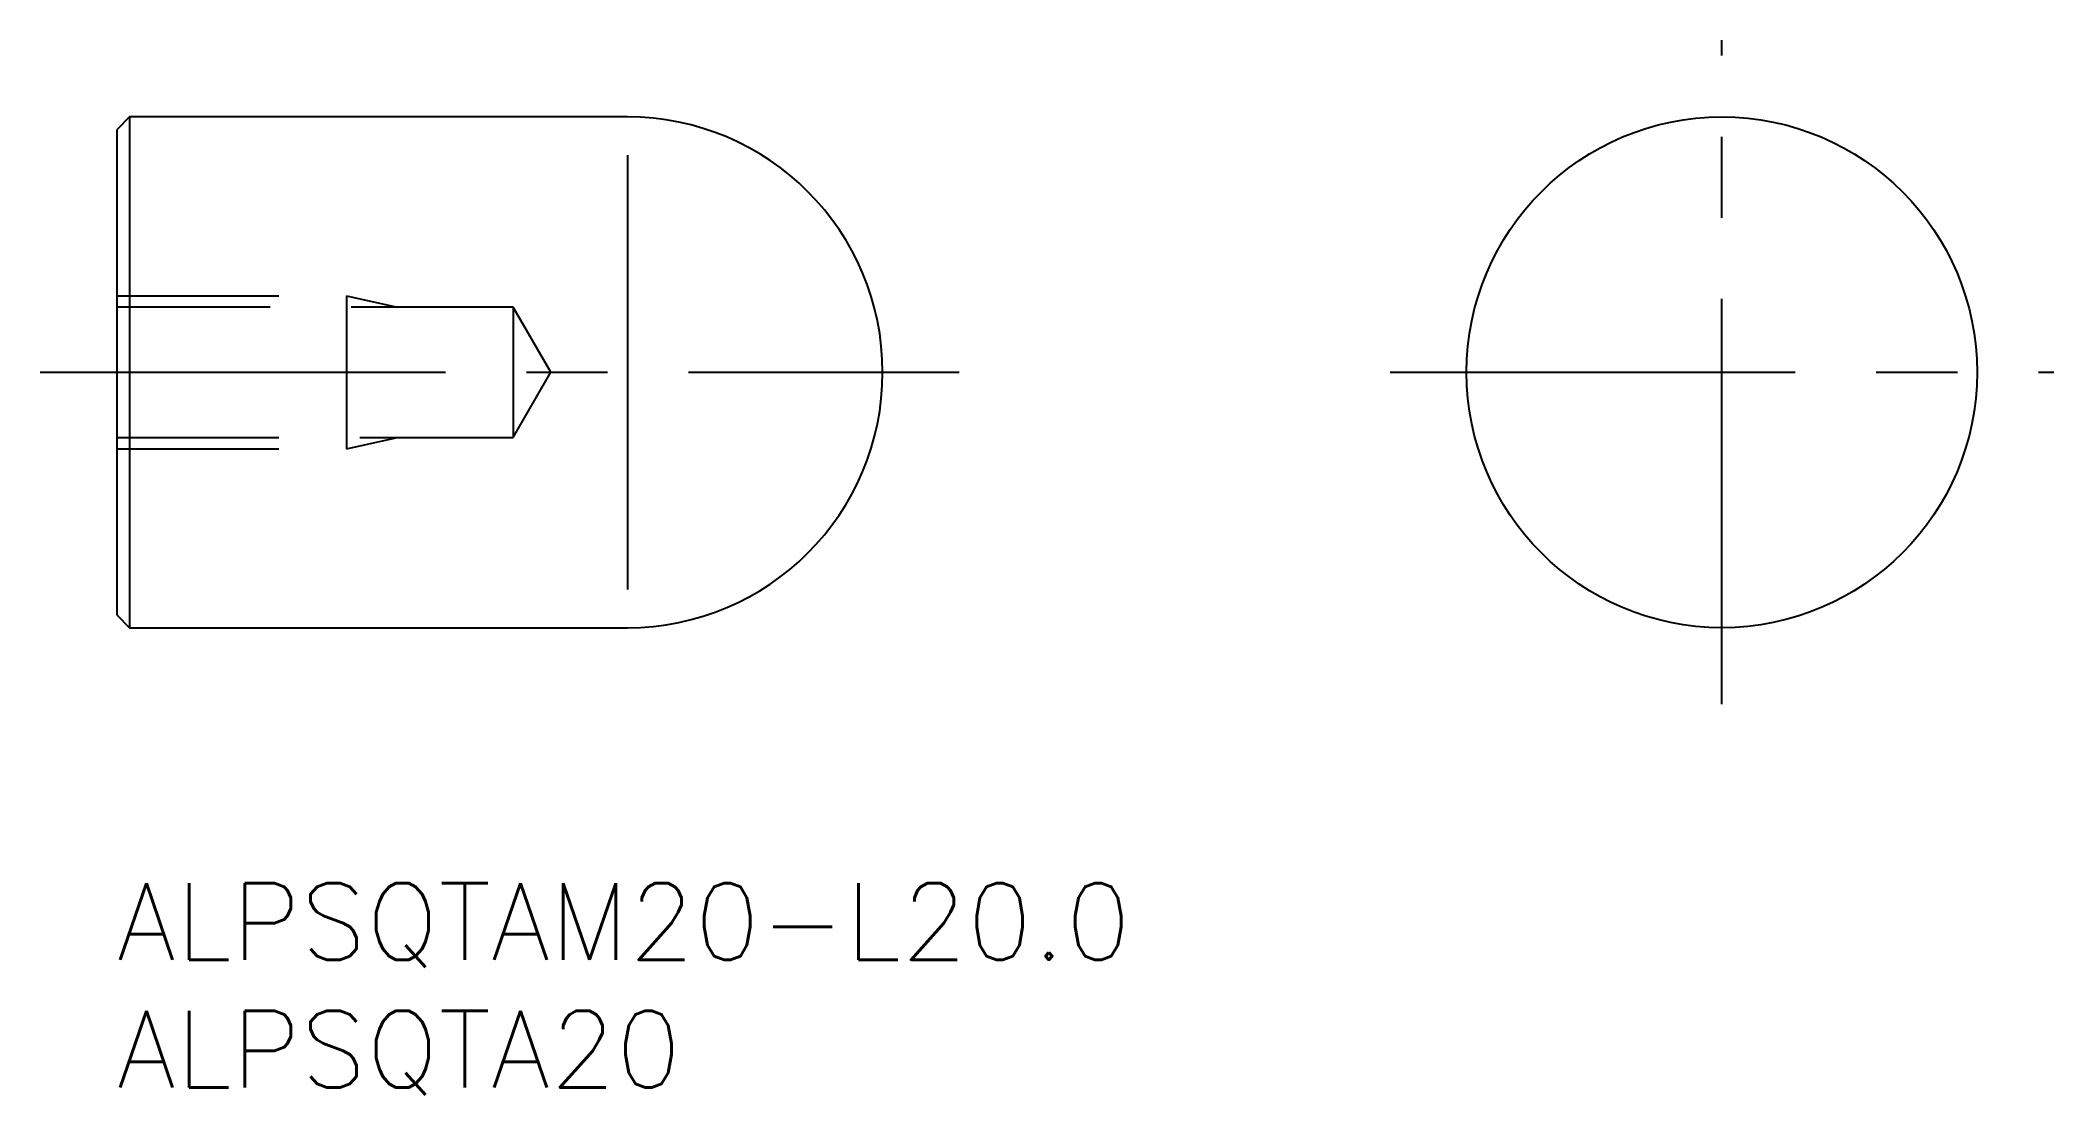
# Model space of a CAD drawing. Extents: x -3 to 75.9, y -8.3 to 33.
import ezdxf

# ---------------------------------------------------------------- set-up
doc = ezdxf.new("R2010")
doc.units = 0
doc.header["$LTSCALE"] = 0.5
doc.linetypes.add('CENTER', pattern=[50.8, 31.75, -6.35, 6.35, -6.35])
doc.linetypes.add('DASHED', pattern=[19.05, 12.7, -6.35])
for name, color, linetype in [('MSM_CENTER', 1, 'CENTER'), ('MSM_CONTINUOUS', 7, 'CONTINUOUS'), ('MSM_DASHED', 4, 'DASHED'), ('MSM_NARROW', 5, 'CONTINUOUS'), ('MSM_PART_NUMBER', 7, 'CONTINUOUS')]:
    doc.layers.add(name, color=color, linetype=linetype)
doc.styles.get("Standard").update_dxf_attribs({"font": 'txt.shx', "height": 3, "bigfont": 'bigfont.shx'})

# ---------------------------------------------------------------- blocks, each defined once
blk = doc.blocks.new('*U12')
at = {"layer": 'MSM_PART_NUMBER'}
blk.add_text('ALPSQTAM20-L20.0', height=3, dxfattribs=at).set_placement((0, -3))
blk = doc.blocks.new('*U13')
at = {"layer": 'MSM_PART_NUMBER'}
blk.add_text('ALPSQTA20', height=3, dxfattribs=at).set_placement((0, -8))

msp = doc.modelspace()

# ---------------------------------------------------------------- linework, layer by layer
at = {"layer": 'MSM_CENTER'}
for p, q in [((62.878, 7), (62.878, 33)), ((-3, 20), (33, 20)), ((49.878, 20), (75.878, 20))]:
    msp.add_line(p, q, dxfattribs=at)
at = {"layer": 'MSM_CONTINUOUS'}
for p, q in [((0.5, 30), (0, 29.5)), ((20, 30), (0.5, 30)), ((0.5, 30), (0.5, 10)), ((0, 29.5), (0, 10.5)), ((0, 10.5), (0.5, 10)), ((0.5, 10), (20, 10))]:
    msp.add_line(p, q, dxfattribs=at)
msp.add_circle((62.878, 20), 10, dxfattribs=at)
msp.add_arc((20, 20), 10, 270, 90, dxfattribs=at)
at = {"layer": 'MSM_DASHED'}
for p, q in [((0, 23), (9, 23)), ((9, 23), (9, 17)), ((9, 23), (11, 22.55)), ((15.528, 22.55), (0, 22.55)), ((17, 20), (15.528, 22.55)), ((15.528, 22.55), (15.528, 17.45)), ((15.528, 17.45), (17, 20)), ((0, 17.45), (15.528, 17.45)), ((9, 17), (11, 17.45)), ((0, 17), (9, 17))]:
    msp.add_line(p, q, dxfattribs=at)
at = {"layer": 'MSM_NARROW'}
msp.add_line((20, 28.5), (20, 11.5), dxfattribs=at)

# ---------------------------------------------------------------- block references
at = {"layer": 'MSM_CONTINUOUS'}
for name in ['*U12', '*U13']:
    msp.add_blockref(name, (0, 0), dxfattribs=at)

doc.saveas('drawing.dxf')
